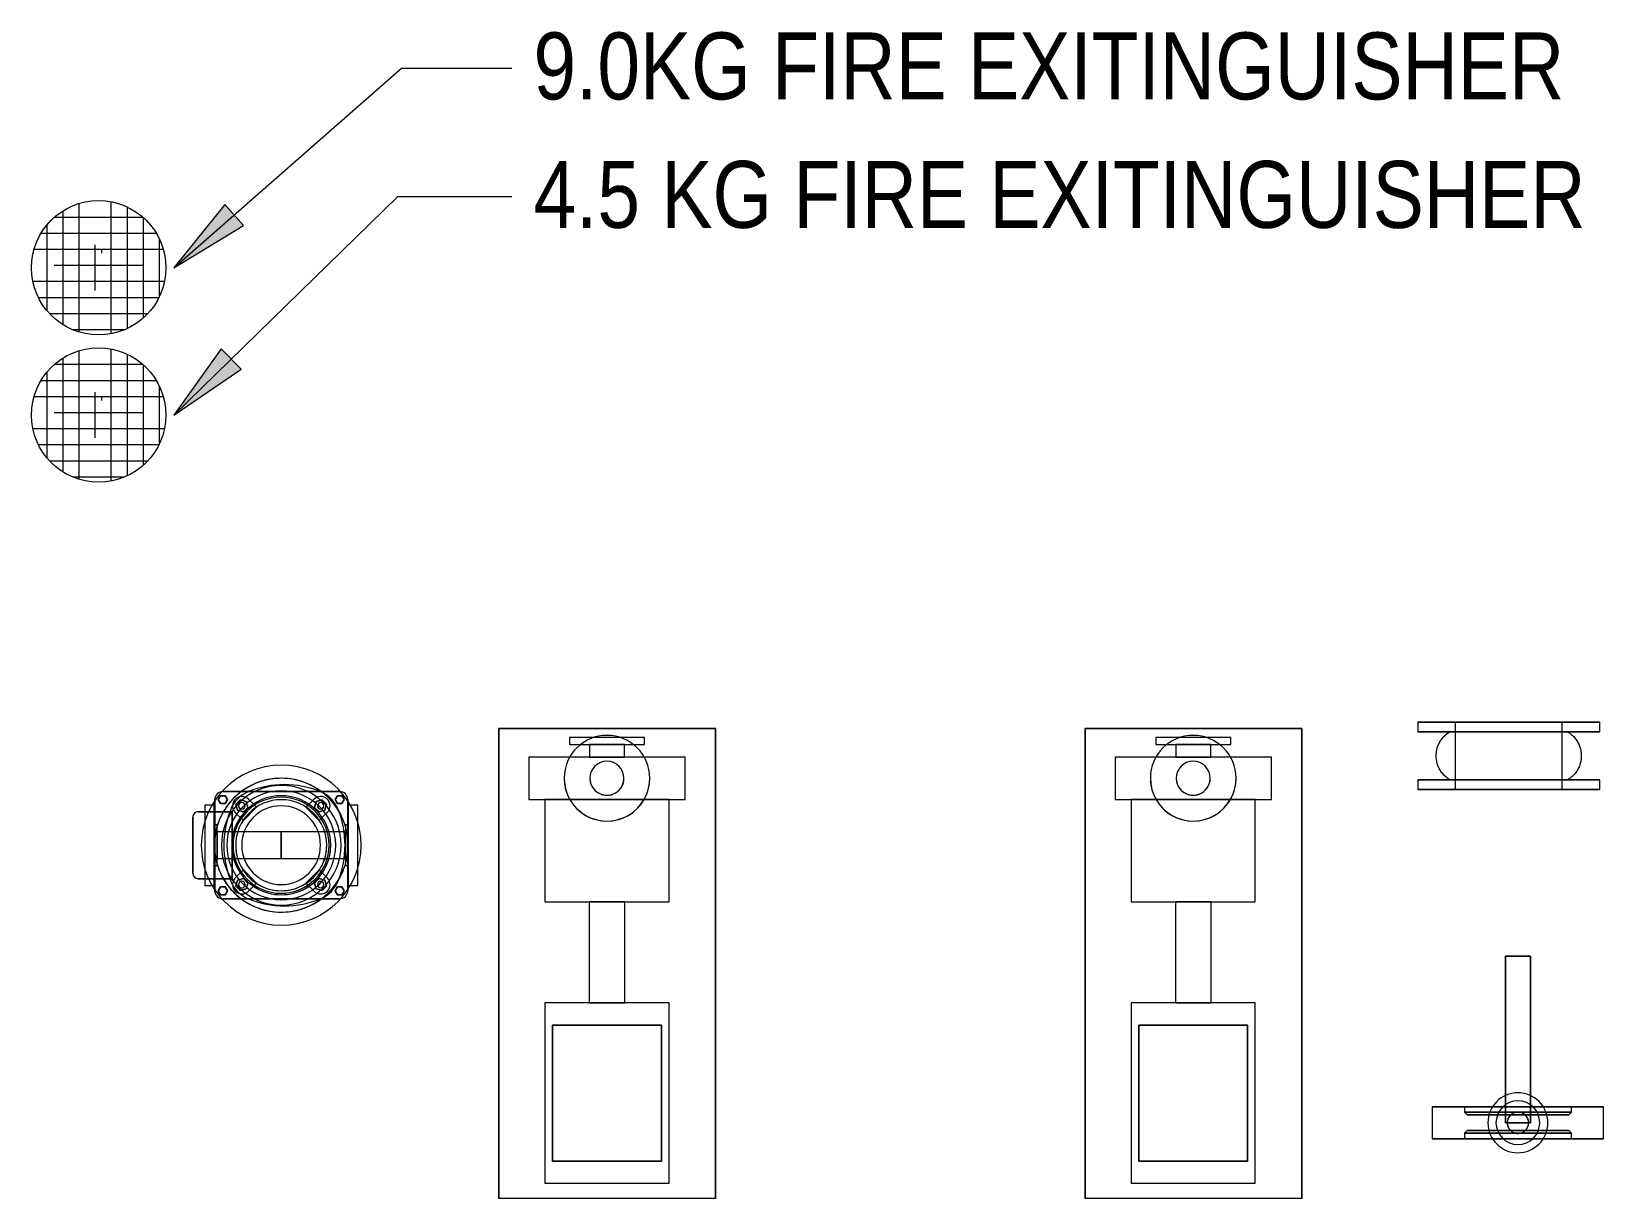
# Model space of a CAD drawing. Header units: millimetres. Extents: x 177 to 25619, y -4018 to 1995.
# Drawn here: x 22682 to 25619, y -184 to 1995 of the extents above; entities that cross this region are included whole.
import ezdxf

# ---------------------------------------------------------------- set-up
doc = ezdxf.new("R2010")
doc.units = ezdxf.units.MM
for name, color, linetype in [('BUTTERFLY VALVE', 7, 'Continuous'), ('HYDRANT MAIN FIRE PUMP', 7, 'Continuous'), ('JOCKEY PUMP', 7, 'Continuous'), ('NON RETURN VALVE', 7, 'Continuous'), ('PORTABLE FIRE EXTINGUISHERS', 7, 'Continuous')]:
    doc.layers.add(name, color=color, linetype=linetype)
for name, color, linetype, lineweight in [('G-ANNO-TEXT', 7, 'Continuous', 9), ('M-EQPM', 7, 'Continuous', 9), ('P-PIPE', 7, 'Continuous', 9)]:
    doc.layers.add(name, color=color, linetype=linetype, lineweight=lineweight)
doc.styles.add('Arial Narrow', font='ARIALN.TTF', dxfattribs={"height": 180})

# ---------------------------------------------------------------- blocks, each defined once
blk = doc.blocks.new('SYS_FF_EQP_Fire extinguisher 4_5kg CO2 type - Fire extinguisher 4_5kg CO2-1489656-ANCILLARY BUILDING PLAN')
at = {"layer": 'M-EQPM', "color": 1, "true_color": 0xff0000}
for p, q in [((-52.7, -157.4), (-52.7, 70.1)), ((-47.9, 72.2), (48.5, 72.2)), ((-22.7, -167.1), (-22.7, 79.7)), ((37.3, -163.6), (37.3, 76.3)), ((67.3, -149.8), (67.3, 62.5)), ((-91.2, 42.2), (91.8, 42.2)), ((-82.7, -137.8), (-82.7, 50.4)), ((97.3, -123.4), (97.3, 36)), ((-112.7, -98.2), (-112.7, 10.9)), ((-112.7, -98.2), (-112.7, 10.9)), ((-112.1, 12.2), (112.7, 12.2)), ((-52.7, -98.2), (-52.7, 10.9)), ((-22.7, -98.2), (-22.7, 10.9)), ((-122.5, -17.8), (123.1, -17.8)), ((7.3, -86.4), (7.3, -1)), ((-82.7, -47.8), (83.3, -47.8)), ((-120.5, -77.8), (121.1, -77.8)), ((-7, -76.6), (-5.4, -78.3)), ((-5.4, -78.3), (-7, -76.6)), ((-5.4, -70.9), (-5.4, -78.3)), ((-5.4, -78.3), (-4, -76.9)), ((-107.6, -107.8), (108.2, -107.8)), ((-82.7, -137.8), (83.3, -137.8))]:
    blk.add_line(p, q, dxfattribs=at)
blk.add_circle((0.3, -43.7), 125.5, dxfattribs=at)
blk = doc.blocks.new('SYS_FF_EQP_Endcase pump - 1620 LPM - 70 M HEAD-1506865-ANCILLARY BUILDING PLAN')
at = {"layer": 'M-EQPM', "color": 11, "true_color": 0xff8042}
for p, q in [((0, -2), (0, 876)), ((0, 876), (0, -2)), ((0, 876), (405, 876)), ((0, 876), (405, 876)), ((405, -2), (405, 876)), ((405, 876), (405, -2)), ((87.1125, 847.25625), (87.1125, 510.70625)), ((318.8875, 847.25625), (87.1125, 847.25625)), ((318.8875, 847.25625), (87.1125, 847.25625)), ((318.8875, 510.70625), (318.8875, 847.25625)), ((304.6, 805.98125), (101.4, 805.98125)), ((101.4, 805.98125), (101.4, 551.98125)), ((101.4, 551.98125), (101.4, 805.98125)), ((101.4, 805.98125), (304.6, 805.98125)), ((304.6, 551.98125), (304.6, 805.98125)), ((304.6, 805.98125), (304.6, 551.98125)), ((101.4, 551.98125), (304.6, 551.98125)), ((304.6, 551.98125), (101.4, 551.98125)), ((87.1125, 510.70625), (318.8875, 510.70625)), ((87.1125, 510.70625), (318.8875, 510.70625)), ((169.6625, 510.70625), (169.6625, 321.79375)), ((236.3375, 510.70625), (169.6625, 510.70625)), ((236.3375, 510.70625), (169.6625, 510.70625)), ((236.3375, 321.79375), (236.3375, 510.70625)), ((87.1125, 321.79375), (87.1125, 130.5)), ((318.8875, 321.79375), (87.1125, 321.79375)), ((318.8875, 321.79375), (87.1125, 321.79375)), ((169.6625, 321.79375), (236.3375, 321.79375)), ((169.6625, 321.79375), (236.3375, 321.79375)), ((318.8875, 130.5), (318.8875, 321.79375)), ((56.95, 130.5), (56.95, 51.5)), ((349.05, 130.5), (56.95, 130.5)), ((349.05, 130.5), (56.95, 130.5)), ((87.1125, 130.5), (318.8875, 130.5)), ((87.1125, 130.5), (318.8875, 130.5)), ((349.05, 51.5), (349.05, 130.5)), ((56.95, 51.5), (349.05, 51.5)), ((56.95, 51.5), (349.05, 51.5)), ((170.3, 51.5), (170.3, 27.7)), ((235.7, 51.5), (170.3, 51.5)), ((235.7, 51.5), (170.3, 51.5)), ((235.7, 27.7), (235.7, 51.5)), ((133, 27.7), (133, 15)), ((273, 27.7), (133, 27.7)), ((273, 27.7), (133, 27.7)), ((133, 15), (273, 15)), ((133, 15), (273, 15)), ((170.3, 27.7), (235.7, 27.7)), ((170.3, 27.7), (235.7, 27.7)), ((273, 15), (273, 27.7)), ((405, -2), (0, -2)), ((0, -2), (405, -2))]:
    blk.add_line(p, q, dxfattribs=at)
for radius, start, end in [(80, 360, 180), (80, 0, 180), (31.75, 360, 180), (31.75, 0, 180), (80, 180, 360), (80, 180, 360), (31.75, 180, 360), (31.75, 180, 360)]:
    blk.add_arc((203, 91), radius, start, end, dxfattribs=at)
blk = doc.blocks.new('SYS_FF_EQP_Endcase pump - 1620 LPM - 70 M HEAD-1534277-ANCILLARY BUILDING PLAN')
at = {"layer": 'M-EQPM', "color": 11, "true_color": 0xff8042}
for p, q in [((0, -2), (0, 876)), ((0, 876), (0, -2)), ((0, 876), (405, 876)), ((0, 876), (405, 876)), ((405, -2), (405, 876)), ((405, 876), (405, -2)), ((87.1125, 847.25625), (87.1125, 510.70625)), ((318.8875, 847.25625), (87.1125, 847.25625)), ((318.8875, 847.25625), (87.1125, 847.25625)), ((318.8875, 510.70625), (318.8875, 847.25625)), ((304.6, 805.98125), (101.4, 805.98125)), ((101.4, 805.98125), (101.4, 551.98125)), ((101.4, 551.98125), (101.4, 805.98125)), ((101.4, 805.98125), (304.6, 805.98125)), ((304.6, 551.98125), (304.6, 805.98125)), ((304.6, 805.98125), (304.6, 551.98125)), ((101.4, 551.98125), (304.6, 551.98125)), ((304.6, 551.98125), (101.4, 551.98125)), ((87.1125, 510.70625), (318.8875, 510.70625)), ((87.1125, 510.70625), (318.8875, 510.70625)), ((169.6625, 510.70625), (169.6625, 321.79375)), ((236.3375, 510.70625), (169.6625, 510.70625)), ((236.3375, 510.70625), (169.6625, 510.70625)), ((236.3375, 321.79375), (236.3375, 510.70625)), ((87.1125, 321.79375), (87.1125, 130.5)), ((318.8875, 321.79375), (87.1125, 321.79375)), ((318.8875, 321.79375), (87.1125, 321.79375)), ((169.6625, 321.79375), (236.3375, 321.79375)), ((169.6625, 321.79375), (236.3375, 321.79375)), ((318.8875, 130.5), (318.8875, 321.79375)), ((56.95, 130.5), (56.95, 51.5)), ((349.05, 130.5), (56.95, 130.5)), ((349.05, 130.5), (56.95, 130.5)), ((87.1125, 130.5), (318.8875, 130.5)), ((87.1125, 130.5), (318.8875, 130.5)), ((349.05, 51.5), (349.05, 130.5)), ((56.95, 51.5), (349.05, 51.5)), ((56.95, 51.5), (349.05, 51.5)), ((170.3, 51.5), (170.3, 27.7)), ((235.7, 51.5), (170.3, 51.5)), ((235.7, 51.5), (170.3, 51.5)), ((235.7, 27.7), (235.7, 51.5)), ((133, 27.7), (133, 15)), ((273, 27.7), (133, 27.7)), ((273, 27.7), (133, 27.7)), ((133, 15), (273, 15)), ((133, 15), (273, 15)), ((170.3, 27.7), (235.7, 27.7)), ((170.3, 27.7), (235.7, 27.7)), ((273, 15), (273, 27.7)), ((405, -2), (0, -2)), ((0, -2), (405, -2))]:
    blk.add_line(p, q, dxfattribs=at)
for radius, start, end in [(80, 360, 180), (80, 0, 180), (31.75, 360, 180), (31.75, 0, 180), (80, 180, 360), (80, 180, 360), (31.75, 180, 360), (31.75, 180, 360)]:
    blk.add_arc((203, 91), radius, start, end, dxfattribs=at)
blk = doc.blocks.new('A$C34b53044')
at = {"layer": 'M-EQPM', "color": 11, "true_color": 0xff8042, "rotation": 180}
for name, p in [('SYS_FF_EQP_Endcase pump - 1620 LPM - 70 M HEAD-1506865-ANCILLARY BUILDING PLAN', (405, 876)), ('SYS_FF_EQP_Endcase pump - 1620 LPM - 70 M HEAD-1534277-ANCILLARY BUILDING PLAN', (1500, 876))]:
    blk.add_blockref(name, p, dxfattribs=at)
blk = doc.blocks.new('SYS_FF_EQP_Jockey Pump - 180 LPM - 70 M HEAD-1189646-ANCILLARY BUILDING PLAN')
at = {"layer": 'M-EQPM', "color": 11, "true_color": 0xff8042}
for p, q in [((-113.3, 92.4), (-117.6, 85.1)), ((-117.6, 85.1), (-113.3, 92.4)), ((-104.9, 92.4), (-113.3, 92.4)), ((-113.3, 92.4), (-104.9, 92.4)), ((109.1, 100.1), (-109.1, 100.1)), ((-109.1, 100.1), (109.1, 100.1)), ((-100.6, 85.1), (-104.9, 92.4)), ((-104.9, 92.4), (-100.6, 85.1)), ((104.9, 92.4), (100.6, 85.1)), ((100.6, 85.1), (104.9, 92.4)), ((113.3, 92.4), (104.9, 92.4)), ((104.9, 92.4), (113.3, 92.4)), ((117.6, 85.1), (113.3, 92.4)), ((113.3, 92.4), (117.6, 85.1)), ((-125, 75), (-143, 75)), ((-143, 75), (-143, -75)), ((-143, 75), (-143, -75)), ((-125, -75), (-125, 75)), ((-125, -75), (-125, 75)), ((-124.1, 85.1), (-124.1, -85.1)), ((-124.1, -85.1), (-124.1, 85.1)), ((-117.6, 85.1), (-113.3, 77.8)), ((-113.3, 77.8), (-117.6, 85.1)), ((-113.3, 77.8), (-104.9, 77.8)), ((-104.9, 77.8), (-113.3, 77.8)), ((-104.9, 77.8), (-100.6, 85.1)), ((-100.6, 85.1), (-104.9, 77.8)), ((-86.5, 61.7), (-70.8, 46)), ((-70.8, 46), (-86.5, 61.7)), ((-76.5, 84.7), (-84.7, 76.5)), ((-84.7, 76.5), (-76.5, 84.7)), ((-84.7, 76.5), (-81.7, 65.4)), ((-81.7, 65.4), (-84.7, 76.5)), ((-81.7, 65.4), (-70.6, 62.4)), ((-70.6, 62.4), (-81.7, 65.4)), ((-65.4, 81.7), (-76.5, 84.7)), ((-76.5, 84.7), (-65.4, 81.7)), ((-70.8, 46), (-46, 70.8)), ((-46, 70.8), (-70.8, 46)), ((-70.6, 62.4), (-62.4, 70.6)), ((-62.4, 70.6), (-70.6, 62.4)), ((-62.4, 70.6), (-65.4, 81.7)), ((-65.4, 81.7), (-62.4, 70.6)), ((-46, 70.8), (-61.2, 85.9)), ((-61.2, 85.9), (-46, 70.8)), ((61.2, 85.9), (46, 70.8)), ((46, 70.8), (61.2, 85.9)), ((46, 70.8), (70.8, 46)), ((70.8, 46), (46, 70.8)), ((65.4, 81.7), (62.4, 70.6)), ((62.4, 70.6), (65.4, 81.7)), ((62.4, 70.6), (70.6, 62.4)), ((70.6, 62.4), (62.4, 70.6)), ((76.5, 84.7), (65.4, 81.7)), ((65.4, 81.7), (76.5, 84.7)), ((70.6, 62.4), (81.7, 65.4)), ((81.7, 65.4), (70.6, 62.4)), ((70.8, 46), (86.5, 61.7)), ((86.5, 61.7), (70.8, 46)), ((84.7, 76.5), (76.5, 84.7)), ((76.5, 84.7), (84.7, 76.5)), ((81.7, 65.4), (84.7, 76.5)), ((84.7, 76.5), (81.7, 65.4)), ((155.1, 62.5), (91.8, 62.5)), ((91.8, 62.5), (91.8, -62.5)), ((91.8, -62.5), (91.8, 62.5)), ((91.8, 62.5), (155.1, 62.5)), ((100.6, 85.1), (104.9, 77.8)), ((104.9, 77.8), (100.6, 85.1)), ((104.9, 77.8), (113.3, 77.8)), ((113.3, 77.8), (104.9, 77.8)), ((113.3, 77.8), (117.6, 85.1)), ((117.6, 85.1), (113.3, 77.8)), ((124.1, -85.1), (124.1, 85.1)), ((124.1, 85.1), (124.1, -85.1)), ((143, 75), (125, 75)), ((125, 75), (125, -75)), ((125, 75), (125, -75)), ((143, -75), (143, 75)), ((143, -75), (143, 75)), ((-120, 38), (-125, 38)), ((-125, 38), (-125, -38)), ((-125, 38), (-125, -38)), ((-120, -38), (-120, 38)), ((-120, -38), (-120, 38)), ((125, 38), (120, 38)), ((120, 38), (120, -38)), ((120, 38), (120, -38)), ((125, -38), (125, 38)), ((125, -38), (125, 38)), ((165.1, -52.5), (165.1, 52.5)), ((165.1, 52.5), (165.1, -52.5)), ((0, 25), (-120, 25)), ((-120, 25), (-120, -25)), ((-120, 25), (-120, -25)), ((120, 25), (0, 25)), ((0, 25), (0, -25)), ((0, 25), (0, -25)), ((0, -25), (0, 25)), ((0, -25), (0, 25)), ((120, -25), (120, 25)), ((120, -25), (120, 25)), ((-120, -25), (0, -25)), ((0, -25), (120, -25)), ((-125, -38), (-120, -38)), ((-70.8, -46), (-86.5, -61.7)), ((-86.5, -61.7), (-70.8, -46)), ((-46, -70.8), (-70.8, -46)), ((-70.8, -46), (-46, -70.8)), ((70.8, -46), (46, -70.8)), ((46, -70.8), (70.8, -46)), ((86.5, -61.7), (70.8, -46)), ((70.8, -46), (86.5, -61.7)), ((120, -38), (125, -38)), ((-143, -75), (-125, -75)), ((-113.3, -77.8), (-117.6, -85.1)), ((-117.6, -85.1), (-113.3, -77.8)), ((-117.6, -85.1), (-113.3, -92.4)), ((-113.3, -92.4), (-117.6, -85.1)), ((-104.9, -77.8), (-113.3, -77.8)), ((-113.3, -77.8), (-104.9, -77.8)), ((-100.6, -85.1), (-104.9, -77.8)), ((-104.9, -77.8), (-100.6, -85.1)), ((-104.9, -92.4), (-100.6, -85.1)), ((-100.6, -85.1), (-104.9, -92.4)), ((-81.7, -65.4), (-84.7, -76.5)), ((-84.7, -76.5), (-81.7, -65.4)), ((-84.7, -76.5), (-76.5, -84.7)), ((-76.5, -84.7), (-84.7, -76.5)), ((-70.6, -62.4), (-81.7, -65.4)), ((-81.7, -65.4), (-70.6, -62.4)), ((-76.5, -84.7), (-65.4, -81.7)), ((-65.4, -81.7), (-76.5, -84.7)), ((-62.4, -70.6), (-70.6, -62.4)), ((-70.6, -62.4), (-62.4, -70.6)), ((-65.4, -81.7), (-62.4, -70.6)), ((-62.4, -70.6), (-65.4, -81.7)), ((-61.2, -85.9), (-46, -70.8)), ((-46, -70.8), (-61.2, -85.9)), ((46, -70.8), (61.2, -85.9)), ((61.2, -85.9), (46, -70.8)), ((70.6, -62.4), (62.4, -70.6)), ((62.4, -70.6), (70.6, -62.4)), ((62.4, -70.6), (65.4, -81.7)), ((65.4, -81.7), (62.4, -70.6)), ((65.4, -81.7), (76.5, -84.7)), ((76.5, -84.7), (65.4, -81.7)), ((81.7, -65.4), (70.6, -62.4)), ((70.6, -62.4), (81.7, -65.4)), ((76.5, -84.7), (84.7, -76.5)), ((84.7, -76.5), (76.5, -84.7)), ((84.7, -76.5), (81.7, -65.4)), ((81.7, -65.4), (84.7, -76.5)), ((91.8, -62.5), (155.1, -62.5)), ((155.1, -62.5), (91.8, -62.5)), ((104.9, -77.8), (100.6, -85.1)), ((100.6, -85.1), (104.9, -77.8)), ((100.6, -85.1), (104.9, -92.4)), ((104.9, -92.4), (100.6, -85.1)), ((113.3, -77.8), (104.9, -77.8)), ((104.9, -77.8), (113.3, -77.8)), ((117.6, -85.1), (113.3, -77.8)), ((113.3, -77.8), (117.6, -85.1)), ((113.3, -92.4), (117.6, -85.1)), ((117.6, -85.1), (113.3, -92.4)), ((125, -75), (143, -75)), ((-113.3, -92.4), (-104.9, -92.4)), ((-104.9, -92.4), (-113.3, -92.4)), ((-109.1, -100.1), (109.1, -100.1)), ((109.1, -100.1), (-109.1, -100.1)), ((104.9, -92.4), (113.3, -92.4)), ((113.3, -92.4), (104.9, -92.4))]:
    blk.add_line(p, q, dxfattribs=at)
at = {"layer": 'M-EQPM', "color": 11, "true_color": 0xff8042, "flags": 128}
for points in [[(125, 0), (124.9, 5), (124.6, 10), (124.1, 15), (123.4, 19.9), (122.5, 24.8), (121.4, 29.7), (120.1, 34.5), (118.7, 39.3), (117, 44), (115.1, 48.7), (113.1, 53.2), (110.9, 57.7), (108.5, 62.1), (105.9, 66.4), (103.2, 70.6), (100.3, 74.6), (97.2, 78.6), (94, 82.4), (90.6, 86.1), (87.1, 89.7), (83.4, 93.1), (79.6, 96.3), (75.7, 99.5), (71.7, 102.4), (67.5, 105.2), (63.3, 107.8), (58.9, 110.2), (54.5, 112.5), (49.9, 114.6), (45.3, 116.5), (40.6, 118.2), (35.8, 119.8), (31, 121.1), (26.2, 122.2), (21.2, 123.2), (16.3, 123.9), (11.3, 124.5), (6.3, 124.8), (1.3, 125), (-3.6, 124.9), (-8.6, 124.7), (-13.6, 124.3), (-18.6, 123.6), (-23.5, 122.8), (-28.4, 121.7), (-33.2, 120.5), (-38, 119.1), (-42.8, 117.5), (-47.4, 115.7), (-52, 113.7), (-56.5, 111.5), (-60.9, 109.1), (-65.3, 106.6), (-69.5, 103.9), (-73.6, 101.1), (-77.5, 98), (-81.4, 94.9), (-85.1, 91.5), (-88.7, 88.1), (-92.2, 84.4), (-95.5, 80.7), (-98.6, 76.8), (-101.6, 72.8), (-104.4, 68.7), (-107.1, 64.4), (-109.6, 60.1), (-111.9, 55.7), (-114.1, 51.2), (-116, 46.5), (-117.8, 41.9), (-119.4, 37.1), (-120.7, 32.3), (-121.9, 27.5), (-122.9, 22.6), (-123.7, 17.6), (-124.4, 12.7), (-124.8, 7.7), (-125, 2.7), (-125, 0)], [(-125, 0), (-124.9, -5), (-124.6, -10), (-124.1, -15), (-123.4, -19.9), (-122.5, -24.8), (-121.4, -29.7), (-120.1, -34.5), (-118.7, -39.3), (-117, -44), (-115.1, -48.7), (-113.1, -53.2), (-110.9, -57.7), (-108.5, -62.1), (-105.9, -66.4), (-103.2, -70.6), (-100.3, -74.6), (-97.2, -78.6), (-94, -82.4), (-90.6, -86.1), (-87.1, -89.7), (-83.4, -93.1), (-79.6, -96.3), (-75.7, -99.5), (-71.7, -102.4), (-67.5, -105.2), (-63.3, -107.8), (-58.9, -110.2), (-54.5, -112.5), (-49.9, -114.6), (-45.3, -116.5), (-40.6, -118.2), (-35.8, -119.8), (-31, -121.1), (-26.2, -122.2), (-21.2, -123.2), (-16.3, -123.9), (-11.3, -124.5), (-6.3, -124.8), (-1.3, -125), (3.6, -124.9), (8.6, -124.7), (13.6, -124.3), (18.6, -123.6), (23.5, -122.8), (28.4, -121.7), (33.2, -120.5), (38, -119.1), (42.8, -117.5), (47.4, -115.7), (52, -113.7), (56.5, -111.5), (60.9, -109.1), (65.3, -106.6), (69.5, -103.9), (73.6, -101.1), (77.5, -98), (81.4, -94.9), (85.1, -91.5), (88.7, -88.1), (92.2, -84.4), (95.5, -80.7), (98.6, -76.8), (101.6, -72.8), (104.4, -68.7), (107.1, -64.4), (109.6, -60.1), (111.9, -55.7), (114.1, -51.2), (116, -46.5), (117.8, -41.9), (119.4, -37.1), (120.7, -32.3), (121.9, -27.5), (122.9, -22.6), (123.7, -17.6), (124.4, -12.7), (124.8, -7.7), (125, -2.7), (125, 0)]]:
    blk.add_lwpolyline(points, dxfattribs=at)
at = {"layer": 'M-EQPM', "color": 11, "true_color": 0xff8042}
for centre, radius, start, end in [((0, 0), 149.4, 0, 180), ((0, 0), 149.4, 0, 180), ((0, 0), 125, 0, 180), ((-109.1, 85.1), 15, 90, 180), ((-109.1, 85.1), 15, 90, 180), ((0, 0), 111.7, 0, 180), ((0, 0), 111.7, 0, 180), ((0, 0), 111.7, 0, 180), ((0, 0), 111.7, 0, 180), ((-50.7, 44.8), 59.7, 112.0735, 160.196), ((-50.7, 44.8), 59.7, 112.0735, 160.196), ((0, 0), 101.7, 0, 180), ((0, 0), 101.7, 0, 180), ((0, 0), 92.5, 360, 180), ((0, 0), 92.5, 0, 180), ((-73.6, 73.5), 17.5, 45, 222.3874), ((-73.6, 73.5), 17.5, 45, 222.3874), ((0.3, 0), 89.7, 0, 180), ((-5.9, -65.8), 179, 67.9265, 112.0735), ((-5.9, -65.8), 179, 67.9265, 112.0735), ((73.6, 73.5), 17.5, 317.6126, 135), ((73.6, 73.5), 17.5, 317.6126, 135), ((38.9, 44.8), 59.7, 19.804, 67.9265), ((38.9, 44.8), 59.7, 19.804, 67.9265), ((109.1, 85.1), 15, 360, 90), ((109.1, 85.1), 15, 360, 90), ((59.9, 0), 179, 158.7062, 201.2938), ((59.9, 0), 179, 158.7062, 201.2938), ((0, 0), 85, 360, 180), ((0, 0), 85, 0, 180), ((-73.6, 73.5), 6, 0, 180), ((-73.6, 73.5), 6, 0, 180), ((-73.6, 73.5), 6, 180, 0), ((-73.6, 73.5), 6, 180, 0), ((0.3, 0), 73.6, 0, 180), ((73.6, 73.5), 6, 360, 180), ((73.6, 73.5), 6, 360, 180), ((73.6, 73.5), 6, 180, 360), ((73.6, 73.5), 6, 180, 360), ((-71.7, 0), 179, 338.7062, 21.2938), ((-71.7, 0), 179, 338.7062, 21.2938), ((155.1, 52.5), 10, 0, 90), ((155.1, 52.5), 10, 0, 90), ((0, 0), 149.4, 180, 0), ((0, 0), 149.4, 180, 0), ((0, 0), 125, 180, 0), ((0, 0), 111.7, 180, 0), ((0, 0), 111.7, 180, 0), ((0, 0), 111.7, 180, 0), ((0, 0), 111.7, 180, 0), ((0, 0), 101.7, 180, 0), ((0, 0), 101.7, 180, 0), ((0, 0), 92.5, 180, 360), ((0, 0), 92.5, 180, 360), ((0.3, 0), 89.7, 180, 0), ((0, 0), 85, 180, 360), ((0, 0), 85, 180, 360), ((0.3, 0), 73.6, 180, 0), ((155.1, -52.5), 10, 270, 360), ((155.1, -52.5), 10, 270, 0), ((-109.1, -85.1), 15, 180, 270), ((-109.1, -85.1), 15, 180, 270), ((-50.7, -44.8), 59.7, 199.804, 247.9265), ((-50.7, -44.8), 59.7, 199.804, 247.9265), ((-73.6, -73.5), 17.5, 137.6126, 315), ((-73.6, -73.5), 17.5, 137.6126, 315), ((-73.6, -73.5), 6, 360, 180), ((-73.6, -73.5), 6, 0, 180), ((-73.6, -73.5), 6, 180, 360), ((-73.6, -73.5), 6, 180, 0), ((73.6, -73.5), 17.5, 225, 42.3874), ((73.6, -73.5), 17.5, 225, 42.3874), ((38.9, -44.8), 59.7, 292.0735, 340.196), ((38.9, -44.8), 59.7, 292.0735, 340.196), ((73.6, -73.5), 6, 360, 180), ((73.6, -73.5), 6, 0, 180), ((73.6, -73.5), 6, 180, 360), ((73.6, -73.5), 6, 180, 360), ((109.1, -85.1), 15, 270, 360), ((109.1, -85.1), 15, 270, 360), ((-5.9, 65.8), 179, 247.9265, 292.0735), ((-5.9, 65.8), 179, 247.9265, 292.0735)]:
    blk.add_arc(centre, radius, start, end, dxfattribs=at)
blk = doc.blocks.new('A$Cb7f95174')
at = {"layer": 'M-EQPM', "color": 11, "true_color": 0xff8042, "rotation": 180}
blk.add_blockref('SYS_FF_EQP_Jockey Pump - 180 LPM - 70 M HEAD-1189646-ANCILLARY BUILDING PLAN', (165.1, 149.4), dxfattribs=at)
blk = doc.blocks.new('SYS_FF_PIA_Butterfly Valve - 200Ø-1532108-ANCILLARY BUILDING PLAN')
at = {"layer": 'P-PIPE', "color": 11, "true_color": 0xff8042}
for p, q in [((-3611.2, 57172.3), (-3657.9, 57172.3)), ((-3657.9, 57172.3), (-3657.9, 56861.3)), ((-3657.9, 56861.3), (-3657.9, 57172.3)), ((-3657.9, 57172.3), (-3611.2, 57172.3)), ((-3611.2, 56861.3), (-3611.2, 57172.3)), ((-3611.2, 57172.3), (-3611.2, 56861.3)), ((-3794.6, 56891.3), (-3794.6, 56831.4)), ((-3734.6, 56891.3), (-3734.6, 56880.9)), ((-3734.6, 56880.9), (-3729.5, 56876.1)), ((-3539.6, 56876.1), (-3534.6, 56880.9)), ((-3534.6, 56880.9), (-3534.6, 56891.3)), ((-3474.6, 56831.4), (-3474.6, 56891.3)), ((-3657.9, 56861.3), (-3611.2, 56861.3)), ((-3611.2, 56861.3), (-3657.9, 56861.3)), ((-3654.5, 56861.3), (-3654.5, 56861.3)), ((-3614.6, 56861.3), (-3614.6, 56861.3)), ((-3729.5, 56846.6), (-3734.6, 56841.8)), ((-3734.6, 56841.8), (-3734.6, 56831.4)), ((-3534.6, 56841.8), (-3539.6, 56846.6)), ((-3534.6, 56831.4), (-3534.6, 56841.8))]:
    blk.add_line(p, q, dxfattribs=at)
for radius, start, end in [(56, 90, 270), (56, 90, 270), (56, 270, 90), (56, 270, 90), (40.9, 90, 270), (40.9, 90, 270), (19.9, 90, 270), (40.9, 270, 90), (40.9, 270, 90), (20, 270, 90)]:
    blk.add_arc((-3634.6, 56861.3), radius, start, end, dxfattribs=at)
for centre, major_axis, start_param, end_param in [((-3634.6, 56891.3), (160, 0), 3.141593, 6.283185), ((-3634.6, 56891.3), (-160, 0), 3.141593, 6.283185), ((-3634.6, 56891.3), (100, 0), 3.141593, 6.283185), ((-3634.6, 56891.3), (-100, 0), 3.141593, 6.283185), ((-3634.6, 56880.9), (100, 0), 0, 3.141593), ((-3634.6, 56880.9), (100, 0), 3.141622, 6.283156), ((-3634.6, 56876.1), (94.9, 0), 0, 3.141593), ((-3634.6, 56876.1), (-94.9, 0), 0.000029, 3.141563), ((-3634.6, 56831.4), (-160, 0), 3.141593, 6.283185), ((-3634.6, 56831.4), (160, 0), 3.141593, 6.283185), ((-3634.6, 56841.8), (100, 0), 3.141593, 6.283185), ((-3634.6, 56841.8), (-100, 0), 3.141622, 6.283156), ((-3634.6, 56831.4), (100, 0), 3.141593, 6.283185), ((-3634.6, 56831.4), (-100, 0), 3.141593, 6.283185), ((-3634.6, 56846.6), (94.9, 0), 3.141593, 6.283185), ((-3634.6, 56846.6), (94.9, 0), 0.000029, 3.141563)]:
    blk.add_ellipse(centre, major_axis=major_axis, ratio=0.000028, start_param=start_param, end_param=end_param, dxfattribs=at)
for points in [[(-3634.6, 56881.3), (-3636.9, 56881.3), (-3641.5, 56880.5), (-3646.6, 56877.5), (-3649.9, 56874.2), (-3652.6, 56870.4), (-3654.6, 56864.9), (-3654.6, 56857.8), (-3652.6, 56852.3), (-3649.9, 56848.4), (-3647.4, 56846), (-3644.6, 56844), (-3640.4, 56842), (-3636.9, 56841.4), (-3634.6, 56841.4)], [(-3634.6, 56841.4), (-3632.2, 56841.4), (-3627.6, 56842.2), (-3622.5, 56845.2), (-3619.2, 56848.4), (-3616.5, 56852.3), (-3614.5, 56857.8), (-3614.5, 56864.9), (-3616.5, 56870.4), (-3619.2, 56874.2), (-3621.7, 56876.7), (-3624.5, 56878.7), (-3628.7, 56880.7), (-3632.2, 56881.3), (-3634.6, 56881.3)]]:
    blk.add_open_spline(points, degree=3, knots=[0, 0, 0, 0, 0.111111, 0.222222, 0.277778, 0.333333, 0.444444, 0.555556, 0.666667, 0.722222, 0.777778, 0.833333, 0.888889, 1, 1, 1, 1], dxfattribs=at)
blk = doc.blocks.new('A$C7c3c9a89')
at = {"layer": 'P-PIPE', "color": 11, "true_color": 0xff8042}
blk.add_blockref('SYS_FF_PIA_Butterfly Valve - 200Ø-1532108-ANCILLARY BUILDING PLAN', (3794.6, -56805.3), dxfattribs=at)
blk = doc.blocks.new('SYS_FF_PIA_Expansion Joint - 200Ø-1532109-ANCILLARY BUILDING PLAN')
at = {"layer": 'P-PIPE', "color": 11, "true_color": 0xff8042}
for p, q in [((-2709.6, 56066.8), (-2709.6, 56048.8)), ((-2639.6, 56066.8), (-2639.6, 56048.8)), ((-2439.6, 56048.8), (-2439.6, 56066.8)), ((-2369.6, 56048.8), (-2369.6, 56066.8)), ((-2639.6, 56048.8), (-2639.6, 55959.2)), ((-2439.6, 55959.2), (-2439.6, 56048.8)), ((-2709.6, 55959.2), (-2709.6, 55941.2)), ((-2639.6, 55959.2), (-2639.6, 55941.2)), ((-2439.6, 55941.2), (-2439.6, 55959.2)), ((-2369.6, 55941.2), (-2369.6, 55959.2))]:
    blk.add_line(p, q, dxfattribs=at)
at = {"layer": 'P-PIPE', "color": 11, "true_color": 0xff8042, "flags": 128}
for points in [[(-2649.6, 55959.2), (-2651.3, 55960.3), (-2653.1, 55961.5), (-2654.7, 55962.7), (-2656.4, 55964), (-2657.9, 55965.4), (-2659.4, 55966.8), (-2660.9, 55968.3), (-2662.3, 55969.8), (-2663.6, 55971.4), (-2664.9, 55973.1), (-2666.1, 55974.8), (-2667.3, 55976.5), (-2668.3, 55978.3), (-2669.3, 55980.1), (-2670.2, 55982), (-2671.1, 55983.9), (-2671.8, 55985.9), (-2672.5, 55987.8), (-2673.1, 55989.8), (-2673.7, 55991.8), (-2674.1, 55993.9), (-2674.5, 55995.9), (-2674.8, 55998), (-2675, 56000), (-2675.1, 56002.1), (-2675.1, 56004.2), (-2675.1, 56006.3), (-2674.9, 56008.4), (-2674.7, 56010.4), (-2674.4, 56012.5), (-2674, 56014.5), (-2673.6, 56016.6), (-2673, 56018.6), (-2672.4, 56020.6), (-2671.7, 56022.5), (-2670.9, 56024.5), (-2670.1, 56026.4), (-2669.1, 56028.2), (-2668.1, 56030.1), (-2667.1, 56031.8), (-2665.9, 56033.6), (-2664.7, 56035.3), (-2663.4, 56036.9), (-2662.1, 56038.5), (-2660.7, 56040), (-2659.2, 56041.5), (-2657.7, 56042.9), (-2656.1, 56044.3), (-2654.4, 56045.6), (-2652.8, 56046.8), (-2651, 56047.9), (-2649.6, 56048.8)], [(-2429.6, 56048.8), (-2427.8, 56047.7), (-2426.1, 56046.6), (-2424.4, 56045.3), (-2422.8, 56044), (-2421.2, 56042.7), (-2419.7, 56041.3), (-2418.2, 56039.8), (-2416.8, 56038.2), (-2415.5, 56036.6), (-2414.2, 56035), (-2413, 56033.3), (-2411.9, 56031.5), (-2410.8, 56029.7), (-2409.8, 56027.9), (-2408.9, 56026), (-2408, 56024.1), (-2407.3, 56022.2), (-2406.6, 56020.2), (-2406, 56018.2), (-2405.4, 56016.2), (-2405, 56014.2), (-2404.6, 56012.1), (-2404.4, 56010.1), (-2404.2, 56008), (-2404, 56005.9), (-2404, 56003.8), (-2404, 56001.8), (-2404.2, 55999.7), (-2404.4, 55997.6), (-2404.7, 55995.6), (-2405.1, 55993.5), (-2405.5, 55991.5), (-2406.1, 55989.5), (-2406.7, 55987.5), (-2407.4, 55985.5), (-2408.2, 55983.6), (-2409, 55981.7), (-2410, 55979.8), (-2411, 55978), (-2412, 55976.2), (-2413.2, 55974.5), (-2414.4, 55972.8), (-2415.7, 55971.1), (-2417, 55969.6), (-2418.4, 55968), (-2419.9, 55966.6), (-2421.4, 55965.1), (-2423, 55963.8), (-2424.7, 55962.5), (-2426.3, 55961.3), (-2428.1, 55960.1), (-2429.6, 55959.2)]]:
    blk.add_lwpolyline(points, dxfattribs=at)
at = {"layer": 'P-PIPE', "color": 11, "true_color": 0xff8042}
for centre, major_axis, start_param, end_param in [((-2539.6, 56066.8), (170, 0), 0, 3.141593), ((-2539.6, 56066.8), (-170, 0), 0, 3.141593), ((-2539.6, 56066.8), (-100, 0), 0, 3.141593), ((-2539.6, 56066.8), (100, 0), 0, 3.141593), ((-2539.6, 56048.8), (-170, 0), 0, 3.141593), ((-2539.6, 56048.8), (-170, 0), 3.141593, 6.283185), ((-2539.6, 56048.8), (110, 0), 1.570796, 4.712389), ((-2539.6, 56048.8), (100, 0), 1.570796, 4.712389), ((-2539.6, 56048.8), (100, 0), 0, 3.141593), ((-2539.6, 56048.8), (100, 0), 3.141593, 6.283185), ((-2539.6, 56048.8), (100, 0), 4.712389, 7.853982), ((-2539.6, 56048.8), (110, 0), 4.712389, 7.853982), ((-2539.6, 55959.2), (170, 0), 0, 3.141593), ((-2539.6, 55959.2), (-170, 0), 0, 3.141593), ((-2539.6, 55941.2), (-170, 0), 0, 3.141593), ((-2539.6, 55941.2), (-170, 0), 3.141593, 6.283185), ((-2539.6, 55959.2), (110, 0), 1.570796, 4.712389), ((-2539.6, 55959.2), (100, 0), 1.570796, 4.712389), ((-2539.6, 55959.2), (-100, 0), 0, 3.141593), ((-2539.6, 55959.2), (100, 0), 0, 3.141593), ((-2539.6, 55941.2), (100, 0), 0, 3.141593), ((-2539.6, 55941.2), (100, 0), 3.141593, 6.283185), ((-2539.6, 55959.2), (100, 0), 4.712389, 7.853982), ((-2539.6, 55959.2), (110, 0), 4.712389, 7.853982)]:
    blk.add_ellipse(centre, major_axis=major_axis, ratio=0.000024, start_param=start_param, end_param=end_param, dxfattribs=at)
blk = doc.blocks.new('A$Cfe04c852')
at = {"layer": 'P-PIPE', "color": 11, "true_color": 0xff8042}
blk.add_blockref('SYS_FF_PIA_Expansion Joint - 200Ø-1532109-ANCILLARY BUILDING PLAN', (2709.6, -55941.2), dxfattribs=at)

msp = doc.modelspace()

# ---------------------------------------------------------------- hatches: boundary and pattern name
at = {"layer": 'G-ANNO-TEXT'}
for points in [[(22947.8, 1553.5), (23078, 1632.5), (23043.2, 1672.3)], [(22947.8, 1278.5), (23073.7, 1364.3), (23036.7, 1402.2)]]:
    msp.add_hatch(color=256, dxfattribs=at).paths.add_polyline_path(points)

# ---------------------------------------------------------------- linework, layer by layer
for p, q in [((22947.8, 1553.5), (23373.4, 1926.7)), ((23373.4, 1926.7), (23579.3, 1926.7)), ((22947.8, 1278.5), (23366.4, 1686.7)), ((23366.4, 1686.7), (23579.3, 1686.7)), ((23043.2, 1672.3), (22947.8, 1553.5)), ((23078, 1632.5), (23043.2, 1672.3)), ((22947.8, 1553.5), (23078, 1632.5)), ((23036.7, 1402.2), (22947.8, 1278.5)), ((23073.7, 1364.3), (23036.7, 1402.2)), ((22947.8, 1278.5), (23073.7, 1364.3))]:
    msp.add_line(p, q, dxfattribs=at)

# ---------------------------------------------------------------- block references
at = {"layer": 'BUTTERFLY VALVE'}
msp.add_blockref('A$C7c3c9a89', (25298.5, -98.9), dxfattribs=at)
at = {"layer": 'HYDRANT MAIN FIRE PUMP'}
msp.add_blockref('A$C34b53044', (23555.1, -184.5), dxfattribs=at)
at = {"layer": 'JOCKEY PUMP'}
msp.add_blockref('A$Cb7f95174', (22983.6, 326), dxfattribs=at)
at = {"layer": 'NON RETURN VALVE'}
msp.add_blockref('A$Cfe04c852', (25271.4, 579.6), dxfattribs=at)
at = {"layer": 'PORTABLE FIRE EXTINGUISHERS', "color": 1, "true_color": 0xff0000, "rotation": 180}
for p in [(22807.9, 1510.1), (22807.9, 1235.1)]:
    msp.add_blockref('SYS_FF_EQP_Fire extinguisher 4_5kg CO2 type - Fire extinguisher 4_5kg CO2-1489656-ANCILLARY BUILDING PLAN', p, dxfattribs=at)

# ---------------------------------------------------------------- texts
at = {"layer": 'G-ANNO-TEXT', "lineweight": 9, "char_height": 125, "attachment_point": 1, "style": 'Arial Narrow'}
for s, insert, width in [('9.0KG FIRE EXITINGUISHER', (23619.8, 1993.3), 2336.919), ('4.5 KG FIRE EXITINGUISHER', (23619.8, 1753.3), 2385.02)]:
    msp.add_mtext(s, dxfattribs=dict(at, insert=insert, width=width))

doc.saveas('drawing.dxf')
